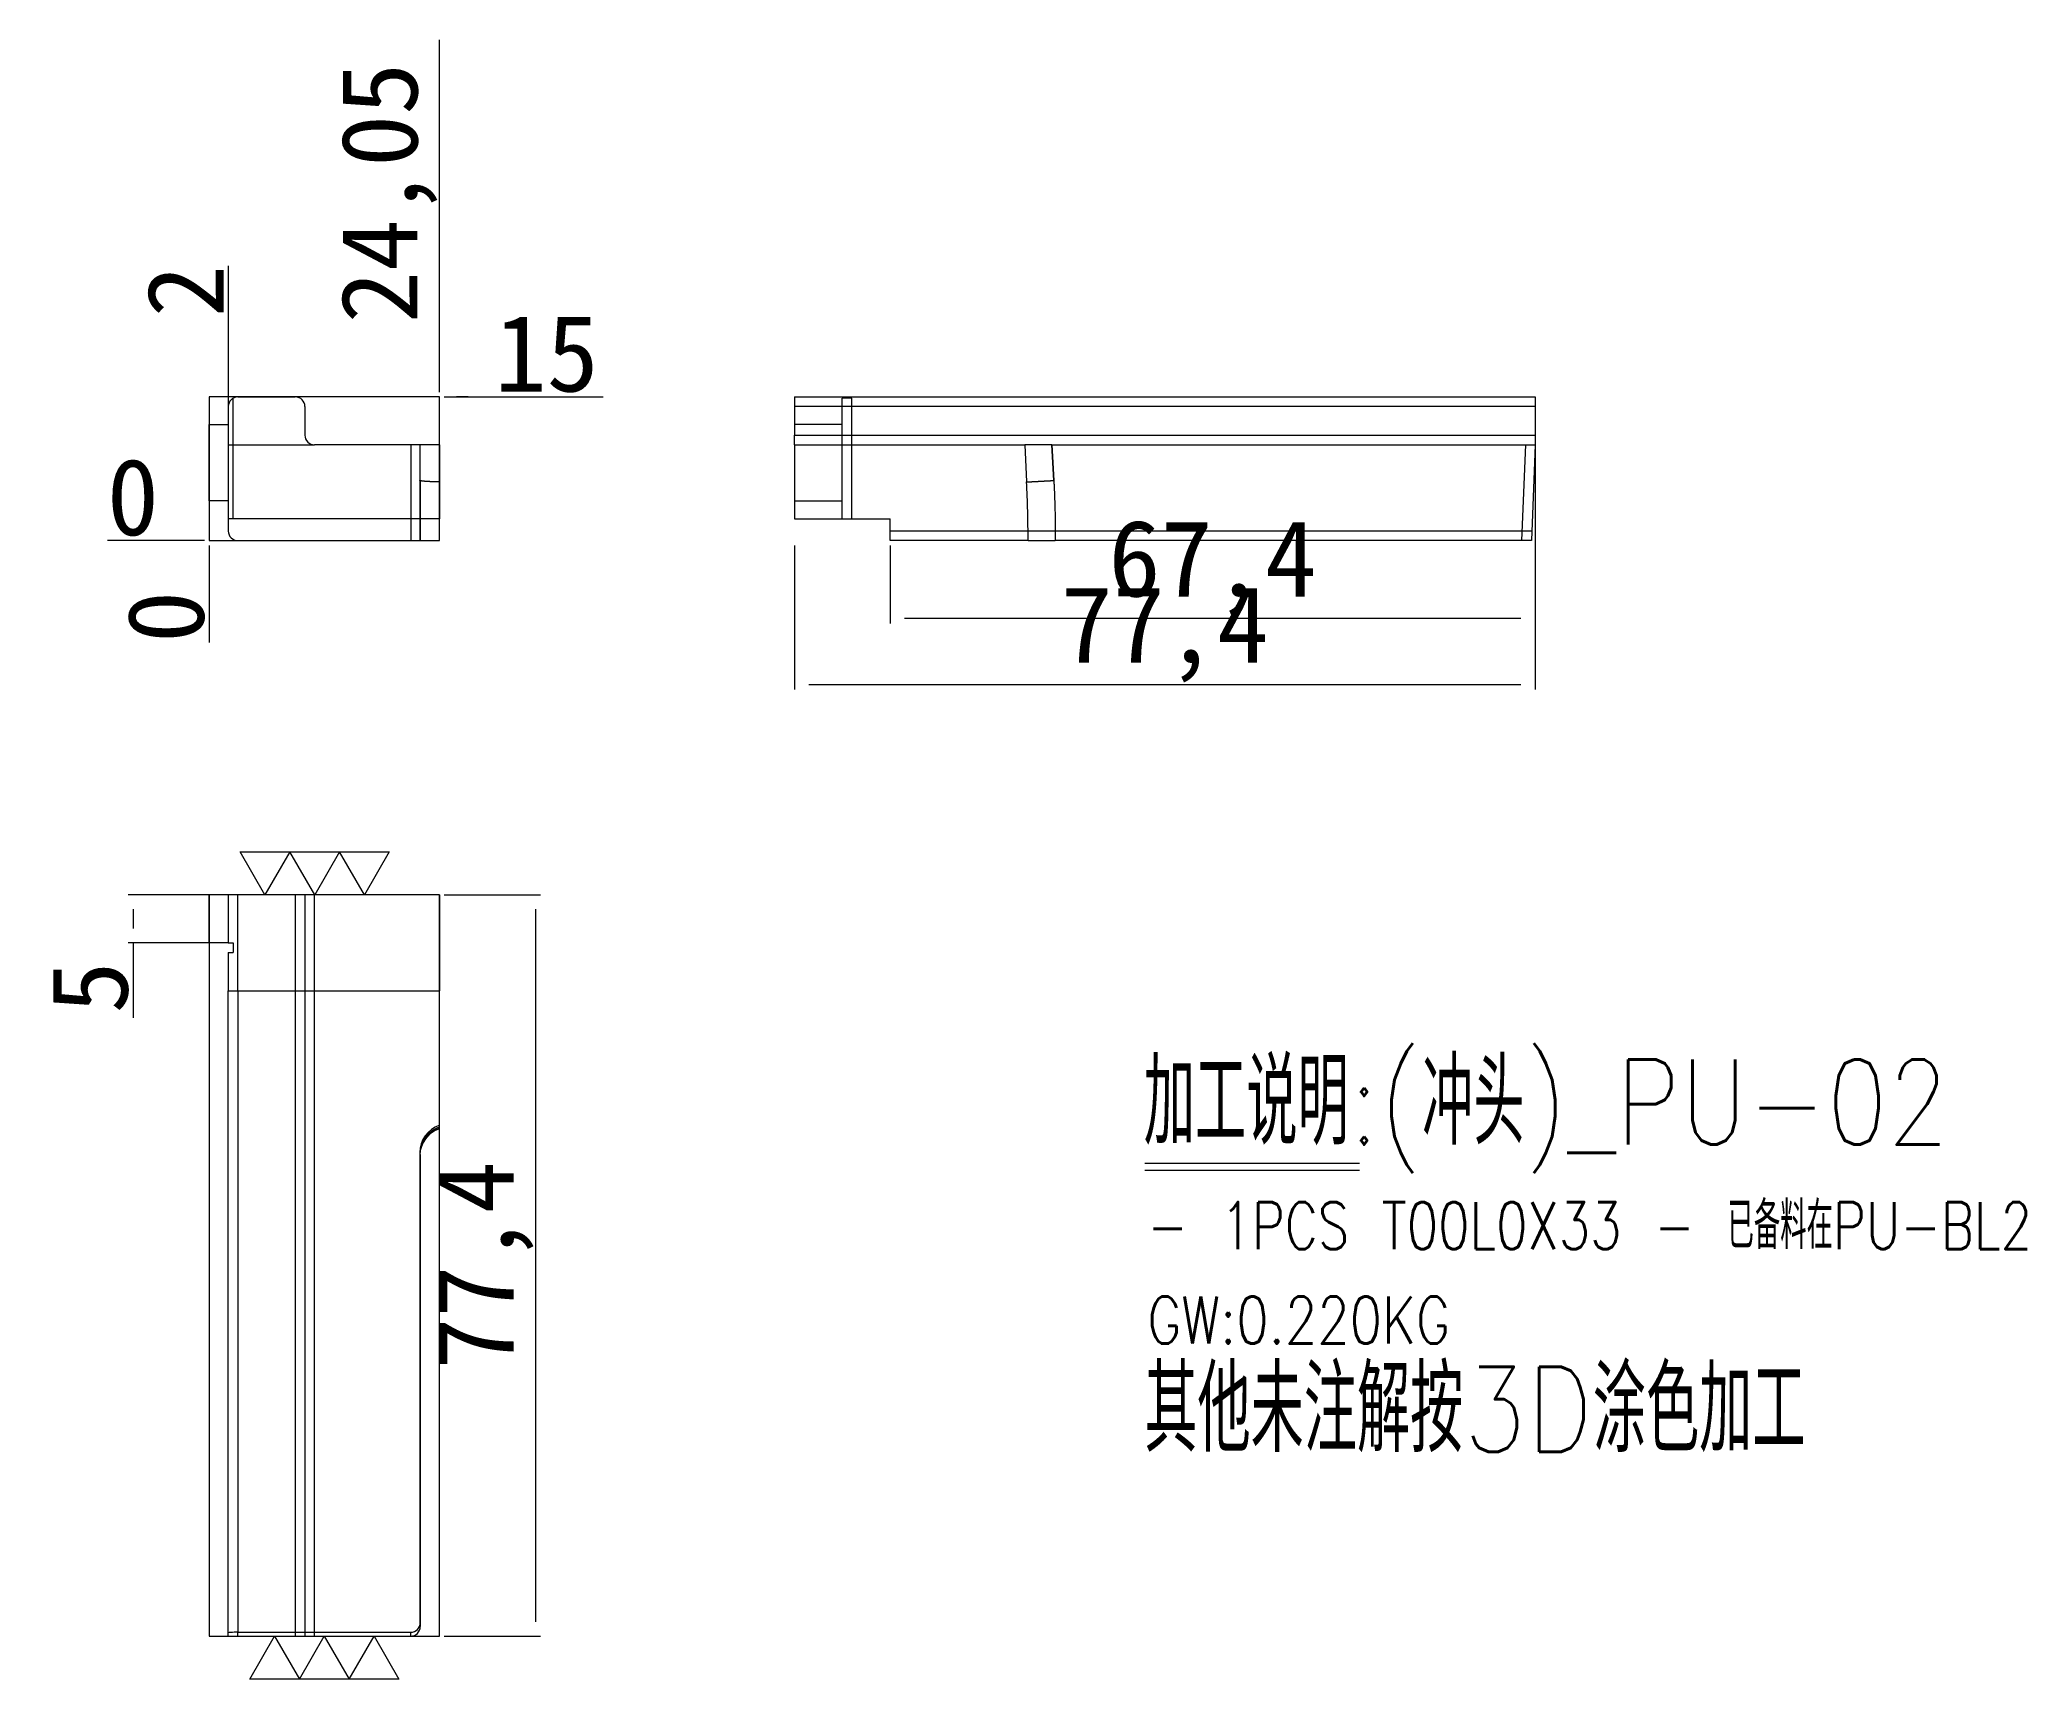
# Model space of a CAD drawing. Header units: millimetres. Extents: x 13910 to 14118, y 53997 to 54168.
import ezdxf

# ---------------------------------------------------------------- set-up
doc = ezdxf.new("R2010")
doc.units = ezdxf.units.MM
doc.linetypes.add('DASHED', pattern=[0])
doc.layers.add('dim', color=4, linetype='Continuous')
doc.layers.add('PUNCH', color=2, linetype='Continuous')
doc.styles.add('_PUG_ERP', font='txt')
doc.styles.add('chinesef_fs', font='txt.shx', dxfattribs={"bigfont": 'gbcbig.shx'})
doc.dimstyles.new('_PUG_ERP', dxfattribs={"dimtxt": 8, "dimasz": 1.5, "dimexe": 0.5, "dimexo": 0.5, "dimgap": 0.5, "dimtad": 1, "dimtxsty": '_PUG_ERP', "dimblk": 'CLOSEDBLANK', "dimcen": 0, "dimclrd": 4, "dimclre": 4, "dimclrt": 3, "dimazin": 3, "dimtfac": 1, "dimtmove": 0, "dimatfit": 3, "dimldrblk": 'CLOSEDBLANK', "dimlwd": 9, "dimlwe": 9})

# ---------------------------------------------------------------- blocks, each defined once
blk = doc.blocks.new('*D733')
at = {"layer": 'Defpoints', "color": 0}
for p in [(13952.15, 54130.42), (13956.95, 54130.42), (13928.1, 54115.42)]:
    blk.add_point(p, dxfattribs=at)
at = {"layer": 'dim', "color": 4, "lineweight": 9}
for p, q in [((13952.65, 54130.42), (13955.15, 54130.42)), ((13955.15, 54130.42), (13953.95, 54130.42)), ((13953.95, 54130.42), (13969.26, 54130.42))]:
    blk.add_line(p, q, dxfattribs=at)
at = {"layer": 'dim', "color": 3, "lineweight": 13, "insert": (13963.35, 54134.92), "char_height": 8, "attachment_point": 5, "style": '_PUG_ERP'}
blk.add_mtext('15', dxfattribs=at)
blk = doc.blocks.new('_ClosedBlank')
blk = doc.blocks.new('*D734')
at = {"layer": 'Defpoints', "color": 0}
for p in [(13923.3, 54115.42), (13928.1, 54115.42), (13928.1, 54115.42)]:
    blk.add_point(p, dxfattribs=at)
at = {"layer": 'dim', "color": 4, "lineweight": 9}
blk.add_line((13927.6, 54115.42), (13917.46, 54115.42), dxfattribs=at)
at = {"layer": 'dim', "color": 3, "lineweight": 13, "insert": (13920.13, 54119.92), "char_height": 8, "attachment_point": 5, "style": '_PUG_ERP'}
blk.add_mtext('0', dxfattribs=at)
blk = doc.blocks.new('*D735')
at = {"layer": 'Defpoints', "color": 0}
for p in [(13928.1, 54115.42), (13928.1, 54115.42), (13928.1, 54110.62)]:
    blk.add_point(p, dxfattribs=at)
at = {"layer": 'dim', "color": 4, "lineweight": 9}
blk.add_line((13928.1, 54114.92), (13928.1, 54104.79), dxfattribs=at)
at = {"layer": 'dim', "color": 3, "lineweight": 13, "insert": (13923.6, 54107.45), "char_height": 8, "attachment_point": 5, "rotation": 90, "style": '_PUG_ERP'}
blk.add_mtext('0', dxfattribs=at)
blk = doc.blocks.new('*D736')
at = {"layer": 'Defpoints', "color": 0}
for p in [(13952.15, 54135.22), (13952.15, 54130.42), (13928.1, 54115.42)]:
    blk.add_point(p, dxfattribs=at)
at = {"layer": 'dim', "color": 4, "lineweight": 9}
blk.add_line((13952.15, 54130.92), (13952.15, 54167.72), dxfattribs=at)
at = {"layer": 'dim', "color": 3, "lineweight": 13, "insert": (13946.89, 54151.72), "char_height": 8, "attachment_point": 5, "rotation": 90, "style": '_PUG_ERP'}
blk.add_mtext('24,05', dxfattribs=at)
blk = doc.blocks.new('*D737')
at = {"layer": 'Defpoints', "color": 0}
for p in [(13952.15, 54078.42), (13952.15, 54001.02), (13962.2, 54001.02)]:
    blk.add_point(p, dxfattribs=at)
at = {"layer": 'dim', "color": 4, "lineweight": 9}
for p, q in [((13952.65, 54078.42), (13962.7, 54078.42)), ((13962.2, 54076.92), (13962.2, 54002.52)), ((13952.65, 54001.02), (13962.7, 54001.02))]:
    blk.add_line(p, q, dxfattribs=at)
at = {"layer": 'dim', "color": 3, "lineweight": 13, "insert": (13956.94, 54039.72), "char_height": 8, "attachment_point": 5, "rotation": 90, "style": '_PUG_ERP'}
blk.add_mtext('77,4', dxfattribs=at)
blk = doc.blocks.new('*D738')
at = {"layer": 'Defpoints', "color": 0}
for p in [(13989.23, 54115.42), (14066.63, 54115.42), (14066.63, 54100.38)]:
    blk.add_point(p, dxfattribs=at)
at = {"layer": 'dim', "color": 4, "lineweight": 9}
for p, q in [((13989.23, 54114.92), (13989.23, 54099.88)), ((14066.63, 54114.92), (14066.63, 54099.88)), ((13990.73, 54100.38), (14065.13, 54100.38))]:
    blk.add_line(p, q, dxfattribs=at)
at = {"layer": 'dim', "color": 3, "lineweight": 13, "insert": (14027.93, 54105.64), "char_height": 8, "attachment_point": 5, "style": '_PUG_ERP'}
blk.add_mtext('77,4', dxfattribs=at)
blk = doc.blocks.new('*D739')
at = {"layer": 'Defpoints', "color": 0}
for p in [(13930.1, 54138.3), (13930.1, 54128.49), (13928.1, 54115.42)]:
    blk.add_point(p, dxfattribs=at)
at = {"layer": 'dim', "color": 4, "lineweight": 9}
blk.add_line((13930.1, 54128.99), (13930.1, 54144.13), dxfattribs=at)
at = {"layer": 'dim', "color": 3, "lineweight": 13, "insert": (13925.6, 54141.47), "char_height": 8, "attachment_point": 5, "rotation": 90, "style": '_PUG_ERP'}
blk.add_mtext('2', dxfattribs=at)
blk = doc.blocks.new('*D740')
at = {"layer": 'Defpoints', "color": 0}
for p in [(13928.59, 54078.42), (13920.15, 54073.42), (13928.59, 54073.42)]:
    blk.add_point(p, dxfattribs=at)
at = {"layer": 'dim', "color": 4, "lineweight": 9}
for p, q in [((13928.09, 54078.42), (13919.65, 54078.42)), ((13920.15, 54076.92), (13920.15, 54074.92)), ((13928.09, 54073.42), (13919.65, 54073.42)), ((13920.15, 54073.42), (13920.15, 54065.59))]:
    blk.add_line(p, q, dxfattribs=at)
at = {"layer": 'dim', "color": 3, "lineweight": 13, "insert": (13915.65, 54068.75), "char_height": 8, "attachment_point": 5, "rotation": 90, "style": '_PUG_ERP'}
blk.add_mtext('5', dxfattribs=at)
blk = doc.blocks.new('*D741')
at = {"layer": 'Defpoints', "color": 0}
for p in [(14066.63, 54130.42), (13999.23, 54115.42), (13999.23, 54107.28)]:
    blk.add_point(p, dxfattribs=at)
at = {"layer": 'dim', "color": 4, "lineweight": 9}
for p, q in [((14066.63, 54129.92), (14066.63, 54106.78)), ((13999.23, 54114.92), (13999.23, 54106.78)), ((14065.13, 54107.28), (14000.73, 54107.28))]:
    blk.add_line(p, q, dxfattribs=at)
at = {"layer": 'dim', "color": 3, "lineweight": 13, "insert": (14032.93, 54112.54), "char_height": 8, "attachment_point": 5, "style": '_PUG_ERP'}
blk.add_mtext('67,4', dxfattribs=at)

msp = doc.modelspace()

# ---------------------------------------------------------------- linework, layer by layer
at = {"layer": 'dim', "color": 8, "linetype": 'Continuous', "lineweight": 18}
for p, q in [((14025.838, 54050.411), (14048.266, 54050.411)), ((14025.838, 54049.672), (14048.266, 54049.672))]:
    msp.add_line(p, q, dxfattribs=at)
at = {"layer": 'dim', "color": 252, "linetype": 'DASHED', "lineweight": 13, "ltscale": 0.2}
for points in [[(13928.098, 54115.42), (13952.148, 54115.42), (13952.148, 54130.42), (13928.098, 54130.42)], [(13928.098, 54001.019), (13952.148, 54001.019), (13952.148, 54078.42), (13928.098, 54078.42)]]:
    msp.add_lwpolyline(points, close=True, dxfattribs=at)
at = {"layer": 'dim', "lineweight": 13}
for points in [[(13946.917, 54082.919), (13944.319, 54078.419), (13941.721, 54082.919), (13939.123, 54078.419), (13936.525, 54082.919), (13933.927, 54078.419), (13931.329, 54082.919), (13946.917, 54082.919)], [(13932.329, 53996.519), (13934.927, 54001.019), (13937.525, 53996.519), (13940.123, 54001.019), (13942.721, 53996.519), (13945.319, 54001.019), (13947.917, 53996.519), (13932.329, 53996.519)]]:
    msp.add_lwpolyline(points, close=True, dxfattribs=at)
at = {"layer": 'PUNCH', "color": 223, "linetype": 'DASHED', "lineweight": 13, "ltscale": 0.206819}
for p, q in [((13930.598, 54117.691), (13930.598, 54130.286)), ((13994.233, 54117.691), (13994.233, 54130.286)), ((13995.233, 54130.286), (13994.233, 54130.286)), ((13995.233, 54117.691), (13995.233, 54130.286)), ((13930.098, 54127.556), (13930.098, 54119.556)), ((13994.233, 54127.556), (13989.233, 54127.556)), ((14016.141, 54125.42), (14016.141, 54125.42)), ((13989.233, 54119.556), (13994.233, 54119.556)), ((14016.439, 54115.42), (14016.487, 54115.42)), ((13938.098, 54078.42), (13938.098, 54001.019))]:
    msp.add_line(p, q, dxfattribs=at)
at = {"layer": 'PUNCH', "color": 223, "linetype": 'Continuous', "lineweight": 18}
for p, q in [((13931.098, 54130.42), (13937.098, 54130.42)), ((13989.233, 54130.42), (13989.233, 54129.42)), ((13989.233, 54130.42), (14066.634, 54130.42)), ((13930.098, 54129.42), (13930.098, 54127.556)), ((13938.098, 54129.42), (13938.098, 54126.42)), ((13989.233, 54129.42), (13989.233, 54126.42)), ((13928.098, 54127.556), (13930.098, 54127.556)), ((13928.098, 54119.556), (13928.098, 54127.556)), ((13989.233, 54125.42), (13989.233, 54126.42)), ((13952.148, 54125.42), (13939.098, 54125.42)), ((13952.148, 54125.42), (13952.148, 54117.691)), ((13989.233, 54125.42), (14013.292, 54125.42)), ((13989.233, 54125.42), (13989.233, 54117.691)), ((14016.141, 54125.42), (14013.292, 54125.42)), ((14016.141, 54125.42), (14065.633, 54125.42)), ((14065.633, 54125.42), (14066.634, 54125.42)), ((13930.098, 54119.556), (13928.098, 54119.556)), ((13930.098, 54119.556), (13930.098, 54117.691)), ((13930.098, 54117.691), (13930.098, 54116.42)), ((13952.148, 54117.691), (13930.098, 54117.691)), ((13952.148, 54115.42), (13952.148, 54117.691)), ((13989.233, 54117.691), (13999.233, 54117.691)), ((13999.233, 54115.42), (13999.233, 54117.691)), ((13931.098, 54115.42), (13952.148, 54115.42)), ((14013.641, 54115.42), (13999.233, 54115.42)), ((14065.231, 54115.42), (14016.486, 54115.42)), ((14066.232, 54115.42), (14065.231, 54115.42)), ((13930.098, 54078.42), (13928.098, 54078.42)), ((13928.098, 54073.42), (13928.098, 54078.42)), ((13952.148, 54078.42), (13930.098, 54078.42)), ((13930.098, 54078.42), (13930.098, 54073.42)), ((13952.148, 54078.42), (13952.148, 54068.42)), ((13930.098, 54073.42), (13928.098, 54073.42)), ((13930.098, 54073.42), (13930.598, 54073.42)), ((13930.098, 54072.42), (13930.098, 54068.42)), ((13930.098, 54072.42), (13930.598, 54072.42)), ((13930.598, 54073.42), (13930.598, 54072.42)), ((13930.098, 54068.42), (13931.098, 54068.42)), ((13930.098, 54001.381), (13930.098, 54068.42)), ((13931.098, 54068.42), (13952.148, 54068.42)), ((13952.148, 54054.012), (13952.148, 54068.42)), ((13952.148, 54054.01), (13952.148, 54054.012)), ((13930.098, 54001.019), (13930.098, 54001.381))]:
    msp.add_line(p, q, dxfattribs=at)
at = {"layer": 'PUNCH', "color": 2, "linetype": 'Continuous', "lineweight": 18}
for p, q in [((14066.634, 54130.42), (14066.634, 54129.42)), ((14066.634, 54129.42), (14066.634, 54126.42)), ((14066.634, 54126.42), (14066.634, 54125.42)), ((14013.292, 54125.42), (14013.495, 54121.545)), ((14016.338, 54121.675), (14016.141, 54125.42)), ((14066.634, 54125.42), (14066.232, 54115.42)), ((13950.118, 54051.511), (13950.148, 54051.511)), ((13950.148, 54051.315), (13950.148, 54051.511)), ((13950.148, 54002.422), (13950.148, 54051.166)), ((13931.098, 54001.421), (13949.148, 54001.421)), ((13950.148, 54002.422), (13950.148, 54002.019)), ((13930.098, 54001.019), (13939.098, 54001.019)), ((13939.098, 54001.019), (13949.148, 54001.019))]:
    msp.add_line(p, q, dxfattribs=at)
at = {"layer": 'PUNCH', "color": 155, "linetype": 'Continuous', "lineweight": 18}
for p, q in [((14066.634, 54129.42), (13989.233, 54129.42)), ((13989.233, 54126.42), (14066.634, 54126.42)), ((14065.231, 54115.42), (14065.633, 54125.42)), ((13931.098, 54068.42), (13931.098, 54001.421)), ((13949.148, 54001.019), (13949.148, 54001.421))]:
    msp.add_line(p, q, dxfattribs=at)
at = {"layer": 'PUNCH', "color": 2, "linetype": 'DASHED', "lineweight": 13, "ltscale": 0.206819}
for p, q in [((13930.098, 54125.42), (13939.098, 54125.42)), ((13950.098, 54125.42), (13950.098, 54121.697)), ((13950.148, 54121.675), (13950.148, 54125.42)), ((14016.141, 54125.42), (14016.337, 54121.697)), ((13950.098, 54051.511), (13950.118, 54051.511)), ((13950.098, 54051.511), (13950.098, 54051.316)), ((13950.098, 54051.165), (13950.148, 54051.165)), ((13950.148, 54051.166), (13950.148, 54051.165)), ((13950.148, 54051.165), (13950.148, 54051.166)), ((13950.148, 54051.164), (13950.148, 54002.019))]:
    msp.add_line(p, q, dxfattribs=at)
at = {"layer": 'PUNCH', "color": 155, "linetype": 'DASHED', "lineweight": 13, "ltscale": 0.206819}
for p, q in [((13949.148, 54125.42), (13949.148, 54115.42)), ((14066.272, 54116.42), (13999.233, 54116.42)), ((13931.098, 54068.42), (13931.098, 54078.42)), ((13937.098, 54078.42), (13937.098, 54001.019)), ((13939.098, 54001.019), (13939.098, 54078.42)), ((13950.102, 54051.315), (13950.098, 54051.315)), ((13931.098, 54001.019), (13931.098, 54001.421))]:
    msp.add_line(p, q, dxfattribs=at)
at = {"layer": 'PUNCH', "color": 223, "linetype": 'Continuous', "lineweight": 18}
for centre, start, end in [((13931.098, 54129.42), 90, 180), ((13937.098, 54129.42), 0, 90), ((13939.098, 54126.42), 180, 270), ((13931.098, 54116.42), 180, 270)]:
    msp.add_arc(centre, 1, start, end, dxfattribs=at)
at = {"layer": 'PUNCH', "color": 2, "linetype": 'Continuous', "lineweight": 18}
for centre, radius, start, end in [((13909.854, 54116.004), 103.789, 359.67775, 3.06063), ((13953.098, 54051.164), 3, 108.46146, 178.09627)]:
    msp.add_arc(centre, radius, start, end, dxfattribs=at)
at = {"layer": 'PUNCH', "color": 2, "linetype": 'DASHED', "lineweight": 13, "ltscale": 0.206819}
msp.add_arc((13953.098, 54051.164), 3, 179.08308, 179.98608, dxfattribs=at)
msp.add_ellipse((13953.098, 54051.511), major_axis=(0, -3.004), ratio=0.99863, start_param=3.463806, end_param=4.712389, dxfattribs=at)
at = {"layer": 'PUNCH', "color": 2, "linetype": 'Continuous', "lineweight": 18}
for centre, major_axis, ratio, start_param, end_param in [((13931.098, 54001.381), (1, 0), 0.040252, 1.5707963, 3.1415927), ((13949.148, 54002.422), (0, 1.001), 0.999191, 3.1415927, 4.712389), ((13949.148, 54002.019), (0, 1.001), 0.999191, 3.1415927, 4.712389)]:
    msp.add_ellipse(centre, major_axis=major_axis, ratio=ratio, start_param=start_param, end_param=end_param, dxfattribs=at)
at = {"layer": 'PUNCH', "color": 2, "linetype": 'DASHED', "lineweight": 13, "ltscale": 0.206819}
for points in [[(13950.098, 54121.697), (13950.098, 54121.69), (13950.098, 54121.682), (13950.098, 54121.675)], [(14016.337, 54121.697), (14016.337, 54121.69), (14016.337, 54121.682), (14016.338, 54121.675)], [(13950.098, 54051.316), (13950.098, 54051.316), (13950.098, 54051.316), (13950.098, 54051.315)]]:
    msp.add_open_spline(points, degree=3, dxfattribs=at)
for points, knots in [([(13952.148, 54121.545), (13952.139, 54121.546), (13952.121, 54121.546), (13952.094, 54121.546), (13952.067, 54121.547), (13952.04, 54121.548), (13952.013, 54121.548), (13951.986, 54121.549), (13951.959, 54121.549), (13951.932, 54121.55), (13951.905, 54121.55), (13951.878, 54121.551), (13951.851, 54121.552), (13951.824, 54121.552), (13951.797, 54121.553), (13951.77, 54121.554), (13951.743, 54121.555), (13951.716, 54121.555), (13951.689, 54121.556), (13951.662, 54121.557), (13951.635, 54121.558), (13951.608, 54121.558), (13951.582, 54121.559), (13951.555, 54121.56), (13951.528, 54121.561), (13951.502, 54121.562), (13951.475, 54121.563), (13951.449, 54121.564), (13951.422, 54121.565), (13951.396, 54121.566), (13951.37, 54121.567), (13951.344, 54121.568), (13951.318, 54121.569), (13951.292, 54121.57), (13951.266, 54121.571), (13951.241, 54121.572), (13951.215, 54121.573), (13951.19, 54121.574), (13951.164, 54121.575), (13951.139, 54121.576), (13951.114, 54121.577), (13951.09, 54121.578), (13951.065, 54121.58), (13951.04, 54121.581), (13951.016, 54121.582), (13950.992, 54121.583), (13950.968, 54121.585), (13950.944, 54121.586), (13950.92, 54121.587), (13950.897, 54121.589), (13950.874, 54121.59), (13950.851, 54121.591), (13950.828, 54121.593), (13950.805, 54121.594), (13950.783, 54121.596), (13950.761, 54121.597), (13950.739, 54121.599), (13950.717, 54121.6), (13950.696, 54121.601), (13950.675, 54121.603), (13950.654, 54121.605), (13950.634, 54121.606), (13950.613, 54121.608), (13950.593, 54121.609), (13950.574, 54121.611), (13950.554, 54121.613), (13950.535, 54121.614), (13950.516, 54121.616), (13950.498, 54121.618), (13950.48, 54121.619), (13950.462, 54121.621), (13950.444, 54121.623), (13950.427, 54121.624), (13950.411, 54121.626), (13950.394, 54121.628), (13950.378, 54121.63), (13950.362, 54121.632), (13950.347, 54121.634), (13950.332, 54121.635), (13950.318, 54121.637), (13950.304, 54121.639), (13950.29, 54121.641), (13950.277, 54121.643), (13950.264, 54121.645), (13950.252, 54121.647), (13950.24, 54121.649), (13950.228, 54121.651), (13950.217, 54121.653), (13950.206, 54121.655), (13950.196, 54121.657), (13950.186, 54121.659), (13950.177, 54121.661), (13950.168, 54121.663), (13950.16, 54121.665), (13950.152, 54121.667), (13950.145, 54121.669), (13950.138, 54121.671), (13950.132, 54121.673), (13950.126, 54121.676), (13950.121, 54121.678), (13950.116, 54121.68), (13950.112, 54121.682), (13950.108, 54121.684), (13950.105, 54121.686), (13950.103, 54121.689), (13950.101, 54121.691), (13950.099, 54121.693), (13950.098, 54121.695), (13950.098, 54121.697), (13950.098, 54121.697)], [0, 0, 0, 0, 0.0075904, 0.015214, 0.0228706, 0.0305604, 0.0382833, 0.0460394, 0.0538285, 0.0616508, 0.0695061, 0.0773947, 0.0853163, 0.093271, 0.1012589, 0.1092799, 0.117334, 0.1254212, 0.1335416, 0.141695, 0.1498816, 0.1581013, 0.1663542, 0.1746401, 0.1829592, 0.1913114, 0.1996967, 0.2081151, 0.2165667, 0.2250513, 0.2335691, 0.24212, 0.2507041, 0.2593212, 0.2679715, 0.2766549, 0.2853714, 0.294121, 0.3029038, 0.3117197, 0.3205687, 0.3294508, 0.338366, 0.3473144, 0.3562958, 0.3653104, 0.3743582, 0.383439, 0.3925529, 0.4017, 0.4108802, 0.4200935, 0.42934, 0.4386195, 0.4479322, 0.457278, 0.4666569, 0.4760689, 0.4855141, 0.4949924, 0.5045038, 0.5140483, 0.5236259, 0.5332367, 0.5428806, 0.5525576, 0.5622677, 0.5720109, 0.5817873, 0.5915967, 0.6014393, 0.6113151, 0.6212239, 0.6311659, 0.6411409, 0.6511491, 0.6611905, 0.6712649, 0.6813725, 0.6915131, 0.7016869, 0.7118938, 0.7221339, 0.732407, 0.7427133, 0.7530527, 0.7634252, 0.7738309, 0.7842696, 0.7947415, 0.8052465, 0.8157846, 0.8263559, 0.8369602, 0.8475977, 0.8582683, 0.868972, 0.8797089, 0.8904788, 0.9012819, 0.9121181, 0.9229874, 0.9338899, 0.9448254, 0.9557941, 0.9667959, 0.9778308, 0.9888988, 1, 1, 1, 1]), ([(13950.098, 54121.675), (13950.098, 54121.544), (13950.098, 54121.414), (13950.098, 54121.154), (13950.098, 54120.763), (13950.098, 54119.852), (13950.098, 54119.07), (13950.098, 54117.506), (13950.098, 54116.463), (13950.098, 54115.42)], [0, 0, 0, 0, 0.0625, 0.0625, 0.125, 0.25, 0.5, 0.5, 1, 1, 1, 1]), ([(13950.148, 54121.675), (13950.148, 54121.544), (13950.148, 54121.414), (13950.148, 54121.154), (13950.148, 54120.763), (13950.148, 54120.373), (13950.148, 54119.591), (13950.148, 54119.07), (13950.148, 54118.027), (13950.148, 54117.506), (13950.148, 54116.463), (13950.148, 54115.942), (13950.148, 54115.42)], [0, 0, 0, 0, 0.0625, 0.0625, 0.125, 0.25, 0.25, 0.5, 0.5, 0.75, 0.75, 1, 1, 1, 1]), ([(13952.148, 54054.158), (13952.139, 54054.155), (13952.121, 54054.149), (13952.094, 54054.139), (13952.067, 54054.13), (13952.04, 54054.12), (13952.013, 54054.109), (13951.986, 54054.099), (13951.959, 54054.088), (13951.932, 54054.077), (13951.905, 54054.065), (13951.878, 54054.053), (13951.851, 54054.041), (13951.824, 54054.028), (13951.797, 54054.016), (13951.77, 54054.002), (13951.743, 54053.989), (13951.716, 54053.975), (13951.689, 54053.961), (13951.662, 54053.947), (13951.635, 54053.932), (13951.608, 54053.917), (13951.582, 54053.901), (13951.555, 54053.885), (13951.528, 54053.869), (13951.502, 54053.853), (13951.475, 54053.836), (13951.449, 54053.819), (13951.422, 54053.801), (13951.396, 54053.783), (13951.37, 54053.765), (13951.344, 54053.747), (13951.318, 54053.728), (13951.292, 54053.708), (13951.266, 54053.689), (13951.241, 54053.669), (13951.215, 54053.649), (13951.19, 54053.628), (13951.164, 54053.607), (13951.139, 54053.585), (13951.114, 54053.564), (13951.09, 54053.542), (13951.065, 54053.519), (13951.04, 54053.496), (13951.016, 54053.473), (13950.992, 54053.45), (13950.968, 54053.426), (13950.944, 54053.401), (13950.92, 54053.377), (13950.897, 54053.352), (13950.874, 54053.326), (13950.851, 54053.301), (13950.828, 54053.275), (13950.805, 54053.248), (13950.783, 54053.222), (13950.761, 54053.195), (13950.739, 54053.167), (13950.717, 54053.139), (13950.696, 54053.111), (13950.675, 54053.083), (13950.654, 54053.054), (13950.634, 54053.025), (13950.613, 54052.995), (13950.593, 54052.965), (13950.574, 54052.935), (13950.554, 54052.904), (13950.535, 54052.873), (13950.516, 54052.842), (13950.498, 54052.811), (13950.48, 54052.779), (13950.462, 54052.746), (13950.444, 54052.714), (13950.427, 54052.681), (13950.411, 54052.648), (13950.394, 54052.614), (13950.378, 54052.58), (13950.362, 54052.546), (13950.347, 54052.512), (13950.332, 54052.477), (13950.318, 54052.442), (13950.304, 54052.407), (13950.29, 54052.371), (13950.277, 54052.335), (13950.264, 54052.299), (13950.252, 54052.262), (13950.24, 54052.225), (13950.228, 54052.188), (13950.217, 54052.151), (13950.206, 54052.114), (13950.196, 54052.076), (13950.186, 54052.038), (13950.177, 54051.999), (13950.168, 54051.961), (13950.16, 54051.922), (13950.152, 54051.883), (13950.145, 54051.844), (13950.138, 54051.804), (13950.132, 54051.765), (13950.126, 54051.725), (13950.121, 54051.685), (13950.116, 54051.644), (13950.112, 54051.604), (13950.108, 54051.563), (13950.105, 54051.523), (13950.103, 54051.482), (13950.101, 54051.44), (13950.099, 54051.399), (13950.098, 54051.358), (13950.098, 54051.33), (13950.098, 54051.316)], [0, 0, 0, 0, 0.0075904, 0.015214, 0.0228706, 0.0305604, 0.0382833, 0.0460394, 0.0538285, 0.0616508, 0.0695061, 0.0773947, 0.0853163, 0.093271, 0.1012589, 0.1092799, 0.117334, 0.1254212, 0.1335416, 0.141695, 0.1498816, 0.1581013, 0.1663542, 0.1746401, 0.1829592, 0.1913114, 0.1996967, 0.2081151, 0.2165667, 0.2250513, 0.2335691, 0.24212, 0.2507041, 0.2593212, 0.2679715, 0.2766549, 0.2853714, 0.294121, 0.3029038, 0.3117197, 0.3205687, 0.3294508, 0.338366, 0.3473144, 0.3562958, 0.3653104, 0.3743582, 0.383439, 0.3925529, 0.4017, 0.4108802, 0.4200935, 0.42934, 0.4386195, 0.4479322, 0.457278, 0.4666569, 0.4760689, 0.4855141, 0.4949924, 0.5045038, 0.5140483, 0.5236259, 0.5332367, 0.5428806, 0.5525576, 0.5622677, 0.5720109, 0.5817873, 0.5915967, 0.6014393, 0.6113151, 0.6212239, 0.6311659, 0.6411409, 0.6511491, 0.6611905, 0.6712649, 0.6813725, 0.6915131, 0.7016869, 0.7118938, 0.7221339, 0.732407, 0.7427133, 0.7530527, 0.7634252, 0.7738309, 0.7842696, 0.7947415, 0.8052465, 0.8157846, 0.8263559, 0.8369602, 0.8475977, 0.8582683, 0.868972, 0.8797089, 0.8904788, 0.9012819, 0.9121181, 0.9229874, 0.9338899, 0.9448254, 0.9557941, 0.9667959, 0.9778308, 0.9888988, 1, 1, 1, 1]), ([(13950.098, 54051.315), (13950.098, 54051.308), (13950.098, 54051.302), (13950.098, 54051.289), (13950.098, 54051.27), (13950.098, 54051.232), (13950.098, 54051.208), (13950.098, 54051.171), (13950.098, 54051.161), (13950.098, 54051.166)], [0, 0, 0, 0, 0.0625, 0.0625, 0.125, 0.25, 0.5, 0.5, 1, 1, 1, 1])]:
    msp.add_open_spline(points, degree=3, knots=knots, dxfattribs=at)
at = {"layer": 'PUNCH', "color": 155, "linetype": 'DASHED', "lineweight": 13, "ltscale": 0.206819}
msp.add_open_spline([(13950.148, 54121.675), (13950.098, 54121.675)], degree=1, dxfattribs=at)
at = {"layer": 'PUNCH', "color": 155, "linetype": 'Continuous', "lineweight": 18}
msp.add_open_spline([(14013.495, 54121.545), (14013.498, 54121.546), (14013.504, 54121.546), (14013.513, 54121.546), (14013.523, 54121.547), (14013.533, 54121.548), (14013.543, 54121.548), (14013.554, 54121.549), (14013.565, 54121.549), (14013.576, 54121.55), (14013.588, 54121.55), (14013.6, 54121.551), (14013.612, 54121.552), (14013.624, 54121.552), (14013.637, 54121.553), (14013.65, 54121.554), (14013.664, 54121.555), (14013.678, 54121.555), (14013.692, 54121.556), (14013.706, 54121.557), (14013.721, 54121.558), (14013.736, 54121.558), (14013.752, 54121.559), (14013.767, 54121.56), (14013.784, 54121.561), (14013.8, 54121.562), (14013.817, 54121.563), (14013.834, 54121.564), (14013.852, 54121.565), (14013.869, 54121.566), (14013.888, 54121.567), (14013.906, 54121.568), (14013.925, 54121.569), (14013.944, 54121.57), (14013.964, 54121.571), (14013.984, 54121.572), (14014.004, 54121.573), (14014.025, 54121.574), (14014.046, 54121.575), (14014.067, 54121.576), (14014.089, 54121.577), (14014.111, 54121.578), (14014.134, 54121.58), (14014.157, 54121.581), (14014.18, 54121.582), (14014.203, 54121.583), (14014.227, 54121.585), (14014.251, 54121.586), (14014.276, 54121.587), (14014.301, 54121.589), (14014.326, 54121.59), (14014.352, 54121.591), (14014.378, 54121.593), (14014.404, 54121.594), (14014.431, 54121.596), (14014.458, 54121.597), (14014.486, 54121.599), (14014.514, 54121.6), (14014.542, 54121.601), (14014.57, 54121.603), (14014.599, 54121.605), (14014.628, 54121.606), (14014.658, 54121.608), (14014.688, 54121.609), (14014.718, 54121.611), (14014.749, 54121.613), (14014.779, 54121.614), (14014.811, 54121.616), (14014.842, 54121.618), (14014.874, 54121.619), (14014.906, 54121.621), (14014.939, 54121.623), (14014.972, 54121.624), (14015.005, 54121.626), (14015.039, 54121.628), (14015.072, 54121.63), (14015.107, 54121.632), (14015.141, 54121.634), (14015.176, 54121.635), (14015.211, 54121.637), (14015.246, 54121.639), (14015.282, 54121.641), (14015.318, 54121.643), (14015.354, 54121.645), (14015.391, 54121.647), (14015.427, 54121.649), (14015.464, 54121.651), (14015.502, 54121.653), (14015.539, 54121.655), (14015.577, 54121.657), (14015.615, 54121.659), (14015.653, 54121.661), (14015.692, 54121.663), (14015.731, 54121.665), (14015.77, 54121.667), (14015.809, 54121.669), (14015.849, 54121.671), (14015.888, 54121.673), (14015.928, 54121.676), (14015.968, 54121.678), (14016.008, 54121.68), (14016.049, 54121.682), (14016.089, 54121.684), (14016.13, 54121.686), (14016.171, 54121.689), (14016.212, 54121.691), (14016.254, 54121.693), (14016.295, 54121.695), (14016.323, 54121.697), (14016.336, 54121.697)], degree=3, knots=[0, 0, 0, 0, 0.0075904, 0.015214, 0.0228706, 0.0305604, 0.0382833, 0.0460394, 0.0538285, 0.0616508, 0.0695061, 0.0773947, 0.0853163, 0.093271, 0.1012589, 0.1092799, 0.117334, 0.1254212, 0.1335416, 0.141695, 0.1498816, 0.1581013, 0.1663542, 0.1746401, 0.1829592, 0.1913114, 0.1996967, 0.2081151, 0.2165667, 0.2250513, 0.2335691, 0.24212, 0.2507041, 0.2593212, 0.2679715, 0.2766549, 0.2853714, 0.294121, 0.3029038, 0.3117197, 0.3205687, 0.3294508, 0.338366, 0.3473144, 0.3562958, 0.3653104, 0.3743582, 0.383439, 0.3925529, 0.4017, 0.4108802, 0.4200935, 0.42934, 0.4386195, 0.4479322, 0.457278, 0.4666569, 0.4760689, 0.4855141, 0.4949924, 0.5045038, 0.5140483, 0.5236259, 0.5332367, 0.5428806, 0.5525576, 0.5622677, 0.5720109, 0.5817873, 0.5915967, 0.6014393, 0.6113151, 0.6212239, 0.6311659, 0.6411409, 0.6511491, 0.6611905, 0.6712649, 0.6813725, 0.6915131, 0.7016869, 0.7118938, 0.7221339, 0.732407, 0.7427133, 0.7530527, 0.7634252, 0.7738309, 0.7842696, 0.7947415, 0.8052465, 0.8157846, 0.8263559, 0.8369602, 0.8475977, 0.8582683, 0.868972, 0.8797089, 0.8904788, 0.9012819, 0.9121181, 0.9229874, 0.9338899, 0.9448254, 0.9557941, 0.9667959, 0.9778308, 0.9888988, 1, 1, 1, 1], dxfattribs=at)
at = {"layer": 'PUNCH', "color": 2, "linetype": 'Continuous', "lineweight": 18}
for points, knots in [([(14016.338, 54121.675), (14016.344, 54121.544), (14016.351, 54121.414), (14016.364, 54121.154), (14016.383, 54120.763), (14016.399, 54120.373), (14016.429, 54119.591), (14016.445, 54119.07), (14016.47, 54118.027), (14016.478, 54117.506), (14016.488, 54116.463), (14016.489, 54115.942), (14016.486, 54115.42)], [0, 0, 0, 0, 0.0625, 0.0625, 0.125, 0.25, 0.25, 0.5, 0.5, 0.75, 0.75, 1, 1, 1, 1]), ([(13952.148, 54054.012), (13951.999, 54053.962), (13951.855, 54053.901), (13951.58, 54053.758), (13951.448, 54053.676), (13951.29, 54053.56), (13951.259, 54053.536), (13951.197, 54053.487), (13951.107, 54053.412), (13951.021, 54053.332), (13950.858, 54053.167), (13950.757, 54053.048), (13950.643, 54052.89), (13950.621, 54052.858), (13950.577, 54052.792), (13950.556, 54052.759), (13950.495, 54052.659), (13950.457, 54052.591), (13950.352, 54052.383), (13950.292, 54052.239), (13950.22, 54052.017), (13950.199, 54051.941), (13950.162, 54051.788), (13950.147, 54051.712), (13950.11, 54051.48), (13950.098, 54051.324), (13950.098, 54051.166)], [0, 0, 0, 0, 0.125, 0.125, 0.25, 0.25, 0.28125, 0.28125, 0.3125, 0.375, 0.375, 0.5, 0.5, 0.53125, 0.53125, 0.5625, 0.5625, 0.625, 0.625, 0.75, 0.75, 0.8125, 0.8125, 0.875, 0.875, 1, 1, 1, 1]), ([(13950.148, 54051.315), (13950.148, 54051.308), (13950.148, 54051.302), (13950.148, 54051.289), (13950.148, 54051.27), (13950.148, 54051.254), (13950.148, 54051.224), (13950.148, 54051.208), (13950.148, 54051.183), (13950.148, 54051.174), (13950.148, 54051.168), (13950.148, 54051.167), (13950.148, 54051.166)], [0, 0, 0, 0, 0.0763491, 0.0763491, 0.1526982, 0.3053964, 0.3053964, 0.6107929, 0.6107929, 0.9161893, 0.9161893, 1, 1, 1, 1])]:
    msp.add_open_spline(points, degree=3, knots=knots, dxfattribs=at)
at = {"layer": 'PUNCH', "color": 223, "linetype": 'Continuous', "lineweight": 18}
msp.add_open_spline([(14013.641, 54115.42), (14013.691, 54115.42), (14013.752, 54115.42), (14013.895, 54115.42), (14013.977, 54115.42), (14014.093, 54115.42), (14014.117, 54115.42), (14014.166, 54115.42), (14014.241, 54115.42), (14014.32, 54115.42), (14014.486, 54115.42), (14014.604, 54115.42), (14014.763, 54115.42), (14014.795, 54115.42), (14014.86, 54115.42), (14014.894, 54115.42), (14014.994, 54115.42), (14015.062, 54115.42), (14015.27, 54115.42), (14015.414, 54115.42), (14015.636, 54115.42), (14015.711, 54115.42), (14015.864, 54115.42), (14015.941, 54115.42), (14016.173, 54115.42), (14016.329, 54115.42), (14016.486, 54115.42)], degree=3, knots=[0, 0, 0, 0, 0.1250039, 0.1250039, 0.2500078, 0.2500078, 0.2812588, 0.2812588, 0.3125098, 0.3750117, 0.3750117, 0.5000156, 0.5000156, 0.5312666, 0.5312666, 0.5625176, 0.5625176, 0.6250195, 0.6250195, 0.7500234, 0.7500234, 0.8125254, 0.8125254, 0.8750273, 0.8750273, 1, 1, 1, 1], dxfattribs=at)
at = {"layer": 'PUNCH', "color": 2, "linetype": 'Continuous', "lineweight": 18}
msp.add_open_spline([(13950.148, 54051.166), (13950.131, 54051.166), (13950.115, 54051.166), (13950.098, 54051.166)], degree=3, dxfattribs=at)
at = {"layer": 'PUNCH', "color": 155, "linetype": 'Continuous', "lineweight": 18}
msp.add_open_spline([(13950.148, 54051.315), (13950.102, 54051.315)], degree=1, dxfattribs=at)

# ---------------------------------------------------------------- texts
at = {"layer": 'dim', "color": 4, "lineweight": 13, "style": 'chinesef_fs'}
for s, height, width, p in [('加工说明:(冲头)_PU-02', 8.9, 0.8357, (14025.735, 54052.346)), ('- 1PCS T00L0X33 - 已备料在PU-BL2 ', 4.9, 0.7798, (14026.097, 54041.442)), ('GW:0.220KG ', 4.9, 0.8055, (14026.097, 54031.569))]:
    msp.add_text(s, height=height, dxfattribs=dict(at, width=width)).set_placement(p)
at = {"layer": 'dim', "color": 21, "lineweight": 13, "style": 'chinesef_fs', "width": 0.8663}
msp.add_text('其他未注解按3D涂色加工', height=8.9, dxfattribs=at).set_placement((14025.799, 54020.248))

# ---------------------------------------------------------------- dimensions: what is measured, and where the dimension line sits
at = {"layer": 'dim', "color": 1, "lineweight": 13}
for feature_location, offset, dtype, origin, picture, middle in [((13952.148, 54130.42), (0, 4.8), 1, (13928.098, 54115.42), '*D736', (13946.886, 54151.72)), ((13930.098, 54128.488), (0, 9.813), 1, (13928.098, 54115.42), '*D739', (13925.598, 54141.467)), ((13952.148, 54130.42), (4.8, 0), 0, (13928.098, 54115.42), '*D733', (13963.353, 54134.92)), ((13928.098116721, 54115.420153529), (-4.8, 0), 0, (13928.098116721, 54115.420153529), '*D734', (13920.131450054, 54119.920153529)), ((13928.098116721, 54115.420153529), (0, -4.8), 1, (13928.098116721, 54115.420153529), '*D735', (13923.598116721, 54107.453486862))]:
    dim = msp.add_ordinate_dim(feature_location=feature_location, offset=offset, dtype=dtype, origin=origin, dimstyle='_PUG_ERP', dxfattribs=at)
    dim.commit()
    dim.dimension.update_dxf_attribs({"geometry": picture, "text_midpoint": middle})
for base, p1, p2, picture, middle in [((13999.233, 54107.276), (14066.634, 54130.42), (13999.233, 54115.42), '*D741', (14032.933, 54112.538)), ((14066.634, 54100.383), (13989.233, 54115.42), (14066.634, 54115.42), '*D738', (14027.933, 54105.645))]:
    dim = msp.add_linear_dim(base=base, p1=p1, p2=p2, dimstyle='_PUG_ERP', dxfattribs=at)
    dim.commit()
    dim.dimension.update_dxf_attribs({"geometry": picture, "text_midpoint": middle})
for base, p1, p2, picture, middle in [((13920.148, 54073.42), (13928.591, 54078.42), (13928.591, 54073.42), '*D740', (13915.648, 54068.753)), ((13962.2, 54001.019), (13952.148, 54078.42), (13952.148, 54001.019), '*D737', (13956.938, 54039.719))]:
    dim = msp.add_linear_dim(base=base, p1=p1, p2=p2, angle=90, dimstyle='_PUG_ERP', dxfattribs=at)
    dim.commit()
    dim.dimension.update_dxf_attribs({"geometry": picture, "text_midpoint": middle})

doc.saveas('drawing.dxf')
